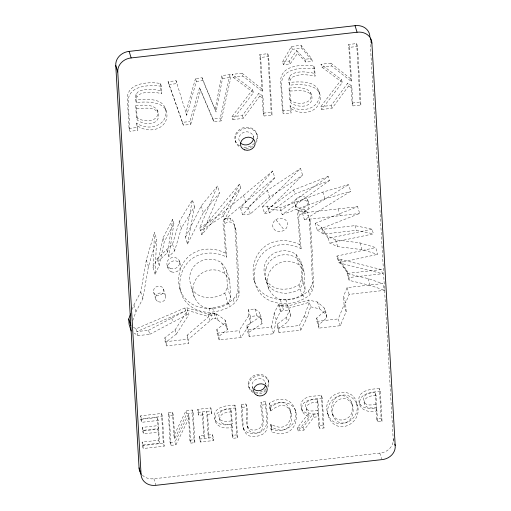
<?xml version="1.0" encoding="UTF-8"?>
<svg xmlns="http://www.w3.org/2000/svg" width="511" height="511" viewBox="0 0 511 511"><rect width="100%" height="100%" fill="white"/><g stroke="black" fill="none" stroke-linecap="round" stroke-linejoin="round"><path stroke-width="0.38" stroke-dasharray="2.56 1.92" d="M155.089 274.305L153.019 267.534L154.507 232.403L156.583 239.174L155.089 274.305L159.234 265.413L164.216 241.971L173.919 223.377L172.686 219.334L162.983 237.934L158.001 261.377L167.602 252.549L172.686 219.334M136.245 102.711L136.782 97.25L139.018 94.624C145.884 90.996 154.028 92.057 161.329 93.526L161.795 93.475L160.927 90.619L160.46 90.677C153.153 89.208 145.015 88.148 138.149 91.776L135.907 94.394L135.294 98.502L136.245 102.711C148.107 100.865 171.99 101.676 166.081 120.289C161.502 131.372 146.433 132.323 137.587 125.898L136.718 123.049C146.849 131.065 166.343 126.83 166.043 111.947C164.938 97.135 145.699 99.166 135.37 99.856M289.584 85.267L290.12 79.805L292.362 77.187C299.229 73.558 307.367 74.619 314.674 76.088L315.14 76.03L314.265 73.182L313.799 73.233C306.498 71.764 298.354 70.71 291.487 74.331L289.252 76.957L288.632 81.064L289.584 85.267C301.445 83.421 325.335 84.232 319.426 102.852C314.846 113.934 299.778 114.879 290.925 108.46L290.056 105.611C300.193 113.627 319.682 109.392 319.388 94.503C318.283 79.697 299.044 81.728 288.715 82.418M153.019 267.534L157.164 258.643L172.552 244.169L179.272 221.41L192.417 199.858L194.487 206.636L181.348 228.187L174.621 250.946L168.841 256.592L173.919 223.377M132.285 309.366L133.908 304.933L140.768 291.947L146.344 259.907L154.507 232.403M132.732 320.576L135.977 311.704L142.844 298.718L148.414 266.678L156.583 239.174M185.429 237.238L201.232 205.895L217.507 186.023L219.583 192.8L203.301 212.665L187.505 244.009L185.429 237.238L192.417 199.858M187.505 244.009L194.487 206.636M215.195 109.086L221.665 75.564L229.982 74.619L230.851 77.474L221.154 120.903L213.815 121.739L199.571 87.783L189.868 121.516L190.744 124.365L183.36 125.201L168.049 81.664L176.065 80.751L186.713 115.275L196.365 81.396L195.496 78.541L202.069 77.793L216.07 111.935L222.534 78.419L221.665 75.564M133.448 327.181L135.952 328.86L184.867 308.031L186.873 307.801L207.977 314.041L216.038 313.543L225.108 320.173L225.262 322.869L216.875 329.493L217.086 333.159L219.155 339.93L241.115 337.432L250.76 322.658L248.691 315.887L248.333 309.711L254.919 308.963L259.716 312.553L259.965 316.916L246.858 325.526L247.1 329.742L271.52 326.97L274.19 313.109L278.399 304.697L287.897 306.095L308.625 300.04L317.535 302.052L324.664 308.376L326.733 315.146L326.88 317.689L318.781 324.843L318.973 328.126L340.307 325.699L346.139 311.653L345.634 302.927L343.564 296.15L347.071 287.61L382.592 283.573L384.668 290.344L349.141 294.387L345.634 302.927M278.399 304.697L280.469 311.467L276.259 319.886L273.596 333.74L249.17 336.519L247.1 329.742M221.154 120.903L220.286 118.054L229.982 74.619M223.761 219.404L222.815 223.083L223.684 227.465L225.485 253.194L226.699 257.161C213.553 250.115 195.572 251.878 186.311 264.321C179.31 273.474 177.86 286.658 182.708 297.102C188.361 307.89 201.008 313.671 212.927 312.004C223.301 310.496 236.325 306.287 239.174 294.853L237.845 260.265L235.98 230.174L232.901 220.509L230.352 218.299L227.133 217.833L223.761 219.404L224.974 223.371L224.029 227.044L224.897 231.432L226.699 257.161M310.375 221.71L307.296 212.052L304.748 209.836L301.528 209.369L298.156 210.941L297.21 214.62L298.079 219.008L299.88 244.731L301.094 248.697C289.66 242.936 274.912 242.719 264.89 251.438C255.775 259.141 252.645 271.948 255.098 283.343C261.447 307.041 293.027 308.58 309.704 294.981L311.991 291.27L313.569 286.39L312.24 251.808L310.375 221.71L309.161 217.743L311.033 247.841L312.355 282.423L313.569 286.39M298.156 210.941L299.363 214.907L298.424 218.587L299.293 222.975L301.094 248.697M195.496 78.541L185.844 112.42L186.713 115.275M190.744 124.365L200.446 90.632M299.88 244.731C288.453 238.969 273.704 238.752 263.676 247.471C254.561 255.174 251.431 267.981 253.884 279.376C260.233 303.074 291.813 304.613 308.497 291.015L310.777 287.303L312.355 282.423M225.485 253.194C212.34 246.149 194.359 247.918 185.097 260.355C178.096 269.508 176.646 282.692 181.494 293.135C187.154 303.924 199.795 309.711 211.714 308.037C222.087 306.53 235.111 302.32 237.96 290.887L236.638 256.298L234.766 226.207M300.826 330.093L299.427 325.52L304.518 315.504L309.302 302.244L288.568 308.299L290.746 315.421L287.68 321.943L278.808 328.618L279.038 332.572L300.826 330.093L305.917 320.071L310.694 306.817L308.625 300.04M340.307 325.699L338.237 318.928L344.069 304.882L343.564 296.15M239.518 184.069L223.384 215.885L200.625 230.889L239.518 184.069L240.694 187.914L201.8 234.741L199.731 227.963L217.507 186.023M201.8 234.741L219.583 192.8M191.587 288.089C198.096 300.2 214.435 299.529 224.808 293.129L227.427 287.271L226.443 269.68L221.538 262.75C207.613 253.539 188.112 263.114 189.728 280.673C192.392 291.11 194.033 304.639 206.233 307.986C213.758 309.174 221.519 307.724 228.098 303.873L230.71 298.009L229.726 280.418L226.443 269.68M279.038 332.572L277.639 327.998L277.409 324.051L286.281 317.376L289.354 310.848M265.982 279.632C272.427 291.628 288.613 291.11 298.954 284.793L301.822 278.808L300.832 261.172L295.978 254.312C282.053 245.076 262.507 254.625 264.123 272.21C266.787 282.647 268.428 296.176 280.628 299.529C288.051 300.679 295.735 299.325 302.237 295.537L305.105 289.552L304.115 271.909L300.832 261.172M174.762 438.713L173.868 435.787L185.985 410.703L192.308 409.988L193.203 412.914L194.927 442.654L190.763 443.126L189.868 440.201L188.38 414.555L175.062 441.881L175.956 444.813L170.961 445.375L170.067 442.449L168.343 412.709L172.507 412.236L173.401 415.168L174.762 438.713L186.879 413.629L185.985 410.703M175.956 444.813L189.274 417.481L188.38 414.555M272.721 170.987L240.509 208.041L242.578 214.818L274.79 177.764L272.721 170.987L222.489 212.959L224.565 219.736L240.694 187.914M282.57 61.818L291.411 46.45L301.043 45.358L311.538 58.522L312.413 61.377L305.834 62.125L297.472 53.374L296.604 50.519L289.309 61.052L282.57 61.818L283.439 64.667L290.184 63.901L297.472 53.374M283.439 64.667L292.286 49.299L291.411 46.45M175.094 329.895L187.671 310.407L208.775 316.648L187.09 335.273L187.32 339.24L188.597 343.405L166.382 345.934L165.104 341.763L164.874 337.803L175.094 329.895L176.365 334.066L166.152 341.968L166.382 345.934M176.365 334.066L188.942 314.572L186.873 307.801M241.115 337.432L239.046 330.662L248.691 315.887M231.905 116.732L242.386 115.543L258.898 93.238L262.194 95.589L263.063 98.444L264.085 116.023L272.056 115.116L268.665 56.536L267.79 53.687L259.818 54.594L261.804 88.888L262.673 91.737L242.897 76.101L242.029 73.252L232.103 74.382L232.971 77.231L253.462 92.6L232.78 119.58L231.905 116.732L252.587 89.744L232.103 74.382M232.78 119.58L243.255 118.392L259.767 96.087L258.898 93.238M320.774 106.627L331.249 105.432L347.761 83.127L351.057 85.484L351.932 88.333L352.948 105.918L360.926 105.011L357.528 46.431L356.659 43.576L348.681 44.483L350.667 78.783L351.542 81.632L331.767 65.996L330.892 63.147L320.965 64.271L321.841 67.126L342.325 82.488L321.643 109.475L320.774 106.627L341.457 79.639L320.965 64.271M321.643 109.475L332.118 108.287L348.636 85.982L347.761 83.127M297.185 427.994L302.966 427.337L312.904 414.306L317.989 413.725L318.883 416.65L319.567 428.474L324.025 427.969L322.3 398.229L321.406 395.303C314.655 396.568 303.566 395.086 301.036 403.581C300.532 409.068 303.144 415.737 309.257 416.625L298.079 430.92L297.185 427.994L308.363 413.693L305.406 412.677L303.087 411.016L301.541 408.711M298.079 430.92L303.86 430.262L313.799 417.232L318.883 416.65M262.482 206.661L300.519 168.413L302.589 175.184L264.557 213.432L262.482 206.661L267.374 206.105L280.105 207.817L322.818 192.11L348.617 184.567L350.687 191.338L304.46 219.743L302.391 212.966L348.617 184.567M269.68 407.982L270.044 407.938C295.594 385.696 298.973 440.258 270.964 424.2L270.626 424.239L270.894 428.953L271.795 431.878C307.52 444.398 302.097 383.301 269.406 403.205L269.68 407.982L270.575 410.908L270.939 410.87C296.489 388.622 299.868 443.184 271.858 427.126L271.52 427.164L270.626 424.239M318.973 328.126L316.903 321.349L316.711 318.066L324.811 310.912L324.664 308.376M240.509 208.041L248.244 207.166L267.457 190.322L300.519 168.413M242.578 214.818L250.313 213.937L269.527 197.093L302.589 175.184M210.653 313.364L208.367 315.325L216.428 314.821L214.109 313.128L210.653 313.364L212.327 318.858L188.367 339.445L188.597 343.405M224.565 219.736L274.79 177.764M219.155 339.93L218.944 336.27L227.338 329.646L227.178 326.951L225.108 320.173M328.215 176.448L293.64 189.951L268.198 208.807L280.929 210.519L328.215 176.448L329.461 180.517L282.174 214.594L280.105 207.817M264.557 213.432L269.444 212.876L294.885 194.02L329.461 180.517M199.731 227.963L222.489 212.959M249.17 336.519L248.927 332.303L262.034 323.687L261.785 319.33L259.716 312.553M270.575 410.908L270.3 406.136C278.508 399.998 293.723 400.899 296.01 412.703M148.541 330.259L185.704 310.765L136.788 331.594L148.541 330.259L149.774 334.296L138.021 335.638L134.272 333.108M149.774 334.296L186.937 314.802L188.942 314.572M224.974 223.371L228.347 221.8L231.566 222.266L234.108 224.476L235.98 230.174M299.363 214.907L302.742 213.336L305.961 213.802L308.503 216.019M315.217 223.32L357.604 206.687L359.674 213.464L317.286 230.091L315.217 223.32L321.4 227.299L327.602 236.318L329.678 243.095L337.682 246.615L361.941 249.636L377.77 254.337L375.7 247.567L359.872 242.866L335.612 239.838L327.602 236.318M282.174 214.594L324.887 198.881L350.687 191.338M281.983 304.997L279.479 305.763L288.287 307.379L287.508 304.831L281.983 304.997L283.662 310.49L289.188 310.324M280.469 311.467L283.662 310.49M381.263 269.54L347.716 273.359L337.694 258.687L381.263 269.54L382.541 273.711L338.965 262.852L336.896 256.081L375.7 247.567M338.965 262.852L377.77 254.337M372.008 229.171L328.247 238.413L322.039 229.394L354.985 225.651L372.008 229.171L373.439 233.846L329.678 243.095M227.178 326.951L215.789 318.615L212.327 318.858M292.286 49.299L301.912 48.206L312.413 61.377M259.818 54.594L260.687 57.443L268.665 56.536M348.681 44.483L349.556 47.338L357.528 46.431M296.604 50.519L304.965 59.27L311.538 58.522M168.924 84.513L176.94 83.606L176.065 80.751M196.365 81.396L202.937 80.649L216.07 111.935M222.534 78.419L230.851 77.474M232.971 77.231L242.897 76.101M321.841 67.126L331.767 65.996M129.04 128.433L136.974 127.526L137.849 130.382L129.915 131.282L129.04 128.433L127.38 99.671C126.23 82.571 148.394 81.619 160.511 83.434L161.38 86.282L161.795 93.475M168.049 81.664L182.491 122.353L189.868 121.516M199.571 87.783L212.946 118.891L220.286 118.054M262.194 95.589L263.21 113.174L271.188 112.267L272.056 115.116M282.385 110.989L290.318 110.089L291.187 112.937L283.254 113.844L282.385 110.989L280.718 82.226C279.568 65.133 301.733 64.182 313.85 65.989L314.719 68.844L315.14 76.03M351.057 85.484L352.079 103.062L360.051 102.155L360.926 105.011M302.391 212.966L357.604 206.687M304.46 219.743L359.674 213.464M317.286 230.091L323.469 234.076L356.416 230.327L373.439 233.846M336.896 256.081L346.918 270.753L348.994 277.53L382.541 273.711M248.333 309.711L250.403 316.488L256.988 315.734L261.785 319.33M316.903 321.349L338.237 318.928M217.086 333.159L239.046 330.662M277.639 327.998L299.427 325.52M165.104 341.763L187.32 339.24M158.659 428.582L157.765 425.657L142.397 427.4L143.291 430.332L158.659 428.582L158.193 420.432L141.694 422.31L140.8 419.384L140.595 415.865L161.546 413.482L162.441 416.414L164.165 446.148L143.214 448.537L142.32 445.605L142.115 442.092L158.608 440.214L159.502 443.146L143.01 445.017L142.115 442.092M203.148 414.836L202.247 411.911L203.621 435.576L204.515 438.508L203.148 414.836L198.868 415.322L197.974 412.396L197.802 409.362L210.807 407.88L211.701 410.812L211.873 413.846L207.6 414.332L206.706 411.406L208.079 435.072L208.973 437.997L207.6 414.332M234.907 405.14C227.069 405.108 212.001 406.999 214.575 418.375C215.265 427.234 225.268 429.285 232.428 427.228L233.067 438.317L237.526 437.806L235.801 408.065L234.907 405.14L236.631 434.88L237.526 437.806M241.294 404.412L245.753 403.907C250.569 411.285 241.173 434.05 255.883 432.945C258.189 432.67 260.61 431.821 261.951 429.802C264.66 421.051 262.424 410.991 261.076 402.163L265.535 401.659C266.838 410.946 269.335 421.486 266.231 430.69C264.161 434.273 260.022 435.896 256.081 436.317C238.228 439.441 242.917 413.808 241.294 404.412C244.175 412.984 241.537 422.501 244.284 431.131M379.418 388.705C371.586 388.667 356.512 390.564 359.092 401.94C359.782 410.799 369.785 412.85 376.939 410.793L377.584 421.875L382.036 421.371L380.318 391.63L379.418 388.705L381.142 418.445L382.036 421.371M140.595 415.865L141.49 418.796L162.441 416.414M168.343 412.709L169.237 415.641L173.401 415.168M186.879 413.629L193.203 412.914M197.974 412.396L211.701 410.812M235.801 408.065C227.963 408.034 212.895 409.924 215.47 421.307M242.195 407.344L246.647 406.833M261.971 405.089L266.429 404.584M322.3 398.229C314.699 398.612 298.207 399.487 302.435 411.636M380.318 391.63C372.481 391.598 357.406 393.489 359.987 404.865M230.646 409.043C225.236 408.774 216.377 411.31 219.506 418.515C219.979 425.165 227.401 424.909 232.23 423.855L231.54 411.968L230.646 409.043L231.336 420.93L232.23 423.855M317.146 399.206C311.972 398.957 302.914 401.02 306.198 408.193C306.587 414.855 313.958 414.453 318.692 413.354L318.046 402.131L317.146 399.206L317.797 410.429L318.692 413.354M375.163 392.608C369.753 392.339 360.887 394.875 364.024 402.074C364.49 408.73 371.919 408.474 376.748 407.42L376.058 395.533L375.163 392.608L375.847 404.488L376.748 407.42M140.8 419.384L157.292 417.506L158.193 420.432M231.54 411.968C226.13 411.7 217.271 414.236 220.401 421.441M318.046 402.131C312.866 401.882 303.809 403.946 307.092 411.119M376.058 395.533C370.647 395.265 361.788 397.801 364.918 405.006M317.797 410.429C313.958 410.678 308.523 412.46 306.198 408.193M142.397 427.4L142.601 430.92L157.969 429.17L158.864 432.095L159.502 443.146M231.336 420.93C227.369 421.23 221.959 422.738 219.506 418.515M375.847 404.488C371.88 404.795 366.47 406.302 364.024 402.074M142.601 430.92L143.495 433.845L158.864 432.095M232.428 427.228L231.534 424.302C225.568 425.529 216.658 425.535 214.575 418.375M376.939 410.793L376.045 407.867C370.079 409.094 361.175 409.094 359.092 401.94M208.079 435.072L212.352 434.586L213.247 437.512L213.426 440.546L200.414 442.028L199.52 439.102L199.347 436.062L203.621 435.576M142.32 445.605L163.271 443.222L164.165 446.148M170.067 442.449L175.062 441.881M189.868 440.201L194.033 439.728L194.927 442.654M199.52 439.102L213.247 437.512M231.534 424.302L232.173 435.385L236.631 434.88M317.989 413.725L318.672 425.548L323.131 425.043L324.025 427.969M376.045 407.867L376.69 418.95L381.142 418.445M142.365 475.211A14.059 12.27 -17 0 0 153.894 478.775L379.807 453.085A13.663 11.925 -17 0 0 393.189 438.962L370.162 41.378M289.041 88.064C297.325 87.585 311.684 85.918 312.004 97.837C311.831 108.504 296.725 107.706 290.587 102.59L289.718 99.734L289.041 88.064L289.909 90.913L290.587 102.59M289.909 90.913C296.891 91.348 306.37 88.607 311.32 95.052M135.696 105.502C143.981 105.023 158.34 103.356 158.659 115.282C158.493 125.942 143.387 125.144 137.248 120.028L136.373 117.179L135.696 105.502L136.571 108.358L137.248 120.028M136.571 108.358C143.553 108.786 153.025 106.045 157.976 112.49M314.719 68.844C302.608 67.03 280.443 67.982 281.587 85.081L283.254 113.844M161.38 86.282C149.263 84.468 127.098 85.426 128.248 102.519L129.915 131.282M310.694 306.817L319.605 308.829L326.733 315.146M343.143 266.665L346.918 270.753L347.084 273.602L368.016 278.578L382.592 283.573M347.084 273.602L349.154 280.373L370.085 285.349L384.668 290.344M270.894 428.953C283.726 434.778 299.606 424.545 295.115 409.771M304.115 271.909L299.261 265.049C281.58 253.712 260.802 270.606 269.265 290.369M229.726 280.418L224.821 273.487C207.14 262.188 186.413 279.102 194.87 298.833M289.718 99.734C296.335 105.713 314.789 104.844 310.445 92.204M136.373 117.179C142.991 123.157 161.45 122.282 157.107 109.641M348.636 85.982L351.932 88.333M259.767 96.087L263.063 98.444M330.892 63.147L350.667 78.783M242.029 73.252L261.804 88.888M275.851 219.653A7.588 6.624 -17 0 1 287.597 223.837A7.588 6.624 -17 0 1 276.879 231.132A7.588 6.624 -17 0 1 275.851 219.653L284.365 230.097M356.256 402.713C346.088 385.032 320.531 401.065 329.461 418.969C339.643 436.681 365.116 420.745 356.32 402.764C362.708 421.856 332.904 433.124 327.608 413.035C320.959 392.116 354.672 382.848 357.221 405.689M243.389 428.199C246.206 434.657 254.734 434.318 260.297 432.121C271.775 426.679 264.353 410.857 265.535 401.659M245.753 403.907C248.672 410.499 241.409 431.578 254.989 430.019C268.364 428.659 259.115 409.63 261.076 402.163M332.776 414.185C336.295 424.475 352.846 419.972 352.143 409.56C354.647 399.806 343.386 391.177 335.401 398.267C328.88 405.044 330.981 421.313 341.329 422.993C352.794 424.092 355.547 409.816 351.146 401.672M352.041 404.597C344.293 390.129 327.251 404.239 333.67 417.117M352.079 103.062L352.948 105.918M341.457 79.639L342.325 82.488M331.249 105.432L332.118 108.287M318.634 90.524L319.503 93.372M301.043 45.358L301.912 48.206M304.965 59.27L305.834 62.125M354.985 225.651L356.416 230.327M359.872 242.866L361.941 249.636M368.016 278.578L370.085 285.349M338.103 208.903L340.173 215.68M289.309 61.052L290.184 63.901M289.252 76.957L290.12 79.805M322.818 192.11L324.887 198.881M335.612 239.838L337.682 246.615M341.45 259.62L342.721 263.791M347.071 287.61L349.141 294.387M393.189 438.962L394.077 441.874M321.4 227.299L323.469 234.076M344.069 304.882L346.139 311.653M376.69 418.95L377.584 421.875M307.699 199.942L308.778 203.467M379.807 453.085L381.589 458.904M304.748 209.836L305.961 213.802M301.528 209.369L302.742 213.336M293.64 189.951L294.885 194.02M295.096 204.777L296.176 208.303M324.811 310.912L326.88 317.689M263.21 113.174L264.085 116.023M252.587 89.744L253.462 92.6M317.535 302.052L319.605 308.829M310.777 287.303L311.991 291.27M308.497 291.015L309.704 294.981M316.711 318.066L318.781 324.843M295.978 254.312L299.261 265.049M301.822 278.808L305.105 289.552M256.726 133.422L257.084 134.604M302.94 294.381L304.154 298.347M298.954 284.793L302.237 295.537M253.073 135.619L253.897 138.302M267.457 190.322L269.527 197.093M304.518 315.504L305.917 320.071M242.386 115.543L243.255 118.392M267.374 206.105L269.444 212.876M327.608 413.035L328.503 415.967M285.905 299.587L287.112 303.553M287.508 304.831L290.746 315.421M235.379 141.03L235.743 142.211M286.281 317.376L287.68 321.943M280.379 299.746L281.593 303.713M318.672 425.548L319.567 428.474M312.904 414.306L313.799 417.232M279.083 304.486L281.159 311.256M248.244 207.166L250.313 213.937M243.555 195.355L245.631 202.132M308.363 413.693L309.257 416.625M274.19 313.109L276.259 319.886M202.069 77.793L202.937 80.649M277.409 324.051L278.808 328.618M212.946 118.891L213.815 121.739M302.966 427.337L303.86 430.262M271.501 326.567L273.596 333.74M253.884 279.376L255.098 283.343M289.858 408.685L291.487 413.98M230.352 218.299L231.566 222.266M259.965 316.916L262.034 323.687M227.133 217.833L228.347 221.8M254.919 308.963L256.988 315.734M268.071 379.909L268.473 381.238M237.96 290.887L239.174 294.853M265.311 382.369L265.995 384.604M246.858 325.526L248.927 332.303M269.406 403.205L270.3 406.136M236.248 295.633L237.462 299.599M270.044 407.938L270.939 410.87M182.491 122.353L183.36 125.201M209.849 219.787L211.024 223.639M233.208 299.152L234.415 303.119M221.538 262.75L224.821 273.487M270.964 424.2L271.858 427.126M227.427 287.271L230.71 298.009M201.232 205.895L203.301 212.665M228.545 302.844L229.758 306.811M224.808 293.129L228.098 303.873M252.364 386.987L253.047 389.222M165.289 107.962L166.164 110.81M248.787 386.782L249.196 388.111M225.262 322.869L227.338 329.646M216.038 313.543L218.108 320.314M212.506 307.877L213.713 311.844M214.109 313.128L215.789 318.615M247.33 425.906L248.225 428.831M216.875 329.493L218.944 336.27M209.044 308.12L210.257 312.087M207.977 314.041L210.047 320.819M179.272 221.41L181.348 228.187M135.907 94.394L136.782 97.25M179.323 260.795L180.364 264.206M232.173 435.385L233.067 438.317M172.552 244.169L174.621 250.946M179.489 287.84L180.702 291.8M184.867 308.031L186.937 314.802M166.765 249.815L168.841 256.592M162.983 237.934L164.216 241.971M167.148 265.471L168.189 268.882M211.873 413.846L210.979 410.921L210.807 407.88M187.09 335.273L188.367 339.445M213.426 440.546L212.531 437.62L212.352 434.586M157.164 258.643L159.234 265.413M163.475 288.983L165.551 295.754M171.715 318.104L172.954 322.141M197.802 409.362L198.696 412.288L198.868 415.322M146.344 259.907L148.414 266.678M199.347 436.062L200.242 438.994L200.414 442.028M153.664 292.484L155.734 299.254M164.874 337.803L166.152 341.968M140.768 291.947L142.844 298.718M133.908 304.933L135.977 311.704M135.952 328.86L138.021 335.638M153.894 478.775L155.9 485.322M356.659 43.576L360.051 102.155M349.556 47.338L351.542 81.632M348.994 277.53L349.154 280.373M313.85 65.989L314.265 73.182M321.406 395.303L323.131 425.043M290.925 108.46L291.187 112.937M290.056 105.611L290.318 110.089M267.79 53.687L271.188 112.267M260.687 57.443L262.673 91.737M271.52 427.164L271.795 431.878M250.403 316.488L250.76 322.658M192.308 409.988L194.033 439.728M189.274 417.481L190.763 443.126M160.511 83.434L160.927 90.619M172.507 412.236L173.868 435.787M169.237 415.641L170.961 445.375M161.546 413.482L163.271 443.222M157.292 417.506L157.765 425.657M157.969 429.17L158.608 440.214M137.587 125.898L137.849 130.382M136.718 123.049L136.974 127.526M143.291 430.332L143.495 433.845M141.49 418.796L141.694 422.31M143.01 445.017L143.214 448.537M253.124 388.36A6.879 6.004 -17 0 1 256.739 379.047A6.879 6.004 -17 0 1 265.631 383.902M252.683 391.171A10.239 8.936 -17 0 1 249.726 379.309A10.239 8.936 -17 0 1 263.037 374.991A10.239 8.936 -17 0 1 267.732 386.284M265.95 388.884A10.239 8.936 -17 0 1 255.04 392.084M253.092 392.505A10.239 8.936 -17 0 1 250.026 380.823A10.239 8.936 -17 0 1 263.05 376.179A10.239 8.936 -17 0 1 268.384 387.051M265.899 390.666A10.239 8.936 -17 0 1 256.72 393.649M239.691 145.891A11.331 9.894 -17 0 1 236.548 132.566A11.331 9.894 -17 0 1 251.584 128.152A11.331 9.894 -17 0 1 256.043 141.093M254.382 143.355A11.331 9.894 -17 0 1 243.709 147.162M238.899 146.338A11.331 9.894 -17 0 1 237.462 132.988A11.331 9.894 -17 0 1 252.37 129.532A11.331 9.894 -17 0 1 256.407 142.275M252.517 146.382A11.331 9.894 -17 0 1 244.788 148.407M239.276 141.113A7.435 6.49 -17 0 1 244.539 132.087A7.435 6.49 -17 0 1 253.501 137.261M266.052 268.614C260.699 290.472 283.771 299.35 300.161 288.76L303.036 282.775L302.046 265.139L297.191 258.279C286.403 250.99 269.438 255.251 266.052 268.614M158.295 301.758A5.212 4.548 -17 0 0 165.794 296.917A5.212 4.548 -17 0 0 157.835 293.838A5.212 4.548 -17 0 0 158.295 301.758M156.225 294.988A5.212 4.548 -17 0 0 163.724 290.146A5.212 4.548 -17 0 0 155.766 287.067A5.212 4.548 -17 0 0 156.225 294.988M299.606 211.458A6.752 5.896 -17 0 0 309.142 204.962A6.752 5.896 -17 0 0 298.686 201.238A6.752 5.896 -17 0 0 299.606 211.458M298.526 207.932A6.752 5.896 -17 0 0 308.063 201.436A6.752 5.896 -17 0 0 297.606 197.706A6.752 5.896 -17 0 0 298.526 207.932M171.498 271.929A6.528 5.698 -17 0 0 180.715 265.65A6.528 5.698 -17 0 0 170.617 262.054A6.528 5.698 -17 0 0 171.498 271.929M170.457 268.518A6.528 5.698 -17 0 0 179.674 262.239A6.528 5.698 -17 0 0 169.575 258.643A6.528 5.698 -17 0 0 170.457 268.518"/><path stroke-width="0.77" d="M131.142 331L129.072 324.23L128.766 318.979L130.663 313.805M140.365 472.566A14.059 12.27 -17 0 1 139.069 467.865L115.767 65.504A14.014 12.232 -17 0 1 129.142 51.387L355.056 25.691A13.925 12.155 -17 0 1 369.881 36.6M141.068 474.412L117.766 72.051A14.014 12.232 -17 0 1 131.142 57.935L357.055 32.238A13.925 12.155 -17 0 1 371.887 43.154L395.188 445.509A13.663 11.925 -17 0 1 381.813 459.632L155.9 485.322A14.059 12.27 -17 0 1 141.068 474.412L139.069 467.865M370.328 38.057L371.887 43.154M355.056 25.691L357.055 32.238M394.748 444.053L395.188 445.509M129.142 51.387L131.142 57.935M115.767 65.504L117.766 72.051M128.766 318.979L130.835 325.75M265.49 385.492A6.879 6.004 -17 0 1 254.28 389.491M253.424 138.979A7.435 6.49 -17 0 1 248.116 144.556A7.435 6.49 -17 0 1 240.566 142.991M257.333 395.501A6.879 6.004 -17 0 0 267.227 389.12A6.879 6.004 -17 0 0 256.726 385.051A6.879 6.004 -17 0 0 257.333 395.501M244.743 149.902A7.435 6.49 -17 0 0 255.142 142.626A7.435 6.49 -17 0 0 243.562 138.673A7.435 6.49 -17 0 0 244.743 149.902"/></g></svg>
